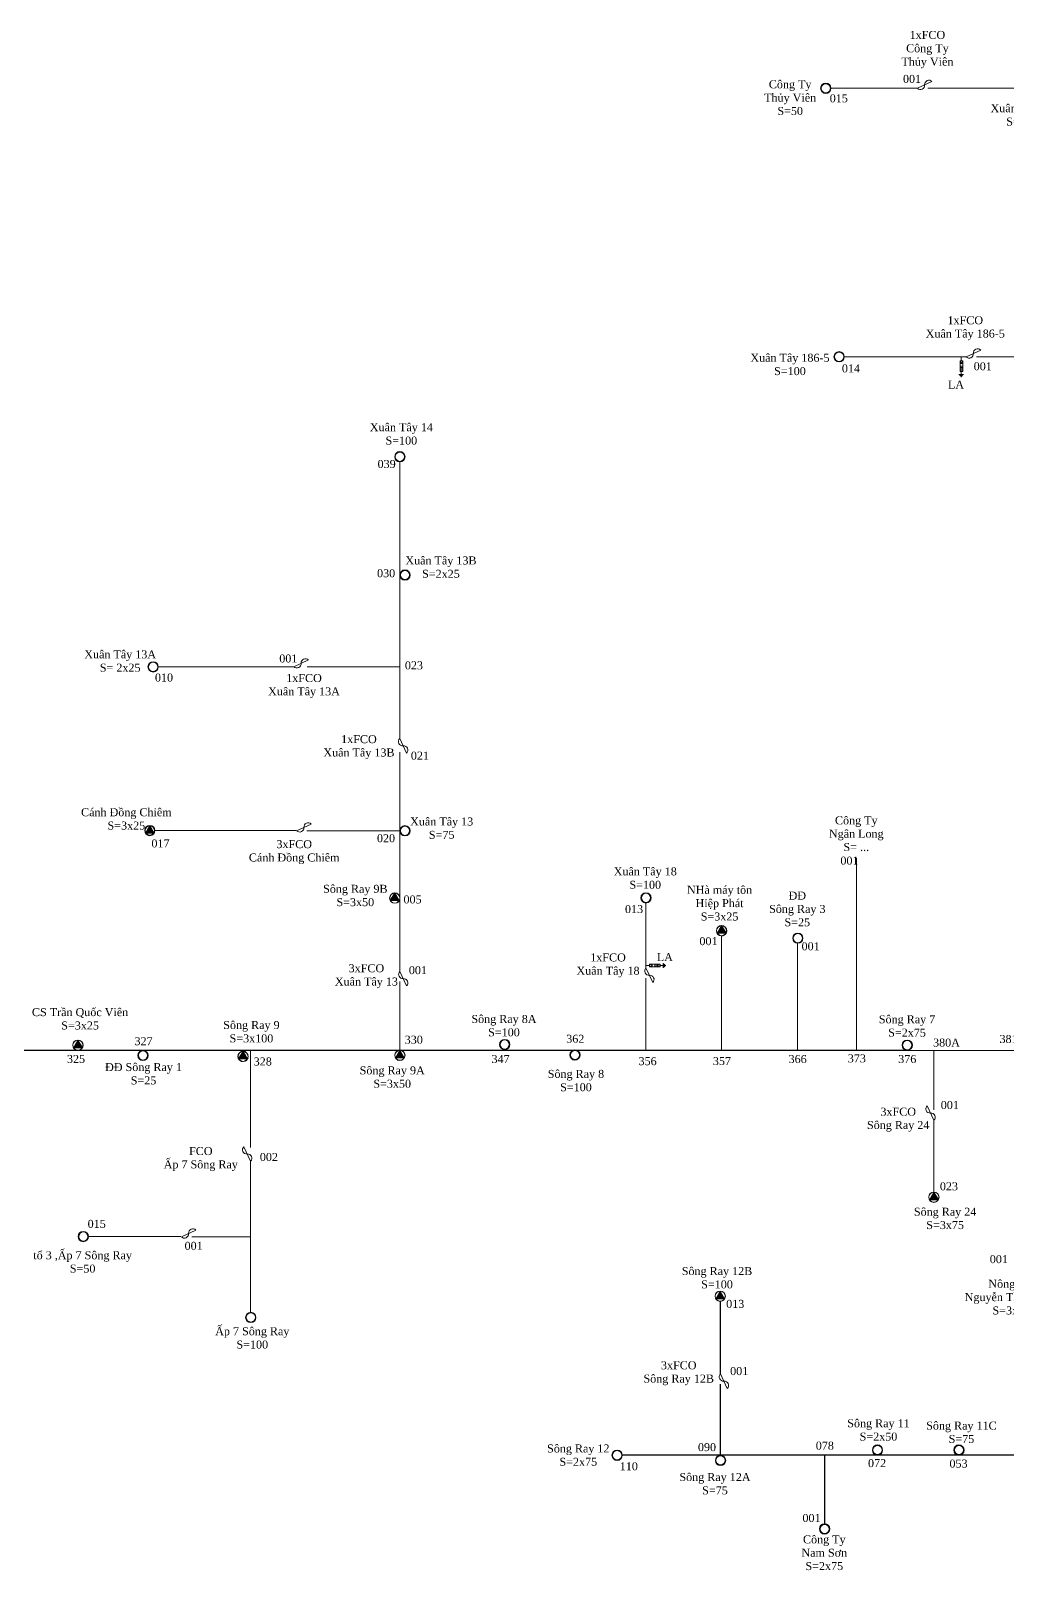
# Model space of a CAD drawing. Header units: inches. Extents: x 4393 to 9189, y -189 to 2360.
# Drawn here: x 8186.6 to 8278.1, y 615.9 to 760.2 of the extents above; entities that cross this region are included whole.
import ezdxf
from ezdxf.enums import TextEntityAlignment as Align

# ---------------------------------------------------------------- set-up
doc = ezdxf.new("R2010")
doc.units = ezdxf.units.IN
doc.header["$MEASUREMENT"] = 0
for name, color, linetype, lineweight in [('Day 22kV', 1, 'Continuous', 25), ('TBA', 5, 'Continuous', 18), ('Text', 7, 'Continuous', 15), ('Thiet bi', 3, 'Continuous', 18)]:
    doc.layers.add(name, color=color, linetype=linetype, lineweight=lineweight)
doc.styles.add('TimeNRoman', font='times.ttf')

# ---------------------------------------------------------------- blocks, each defined once
blk = doc.blocks.new('TBA 1P')
h = blk.add_hatch(color=4)
h.set_gradient(color1=(0, 0, 255), one_color=1, tint=1, name='SPHERICAL')
h.paths.add_polyline_path([(0.8, 0.8, 1), (-0.8, 0.8, 1)])
h.paths.add_polyline_path([(-0.77, 0.8, -1), (0.77, 0.8, -1)], flags=16)
at = {"color": 0}
for radius in [0.8, 0.769, 0.759, 0.759, 0.748, 0.737, 0.726, 0.715]:
    blk.add_circle((0, 0.8), radius, dxfattribs=at)
blk = doc.blocks.new('FCO')
at = {"color": 0}
blk.add_lwpolyline([(0, 0, 0.707499), (1.13, 0.53, -0.707499), (2.26, 1.05, -5.301682)], format="xyb", dxfattribs=at)
blk.add_lwpolyline([(0, 0), (2.26, 1.05)], dxfattribs=at)
blk = doc.blocks.new('TBA 3P')
h = blk.add_hatch(color=4)
h.set_gradient(color1=(0, 0, 255), one_color=1, tint=1, name='INVSPHERICAL')
h.paths.add_polyline_path([(-0.01, 1.58), (0, 1.6, 0.414214), (-0.8, 0.8, 0.131652), (-0.69, 0.4), (-0.68, 0.42, -0.12747), (-0.78, 0.8, -0.409402)])
h = blk.add_hatch(color=4)
h.set_gradient(color1=(0, 0, 255), one_color=1, tint=1, name='INVSPHERICAL')
h.paths.add_polyline_path([(0.8, 0.8, 1), (-0.8, 0.8, 1)])
h.paths.add_polyline_path([(-0.78, 0.8, -1), (0.78, 0.8, -1)], flags=16)
h = blk.add_hatch()
h.set_pattern_fill('AR-HBONE', color=4, scale=0.25, style=0)
h.paths.add_polyline_path([(0.69, 0.4), (0.67, 0.4, -0.566432), (-0.67, 0.4), (-0.69, 0.4, 0.57735)])
h = blk.add_hatch(color=4)
h.set_gradient(color1=(0, 0, 255), one_color=1, tint=1, name='SPHERICAL')
h.paths.add_polyline_path([(0, 1.6), (0.01, 1.58, -0.409402), (0.78, 0.8, -0.12747), (0.68, 0.42), (0.69, 0.4, 0.131652), (0.8, 0.8, 0.414214)])
at = {"color": 0}
blk.add_lwpolyline([(0, 1.6, 0, 1.39, 0), (0, 0.4, 0, 0, 0)], format="xyseb", dxfattribs=at)
blk.add_lwpolyline([(-0.69, 0.4), (0.69, 0.4), (0, 1.6)], close=True, dxfattribs=at)
for radius in [0.8, 0.778]:
    blk.add_circle((0, 0.8), radius, dxfattribs=at)
blk = doc.blocks.new('LA')
at = {"color": 0}
for p, q in [((0.33, -2.28), (0.53, -2.69)), ((0.33, -2.28), (0.74, -2.28)), ((0.33, -3.92), (0.33, -2.28)), ((0.52, -1.72), (0.52, -2.28)), ((0.53, -2.69), (0.74, -2.28)), ((0.74, -2.28), (0.74, -3.92)), ((0.88, -4.39), (0.14, -4.39)), ((0.22, -4.48), (0.8, -4.48)), ((0.3, -4.58), (0.72, -4.58)), ((0.33, -2.69), (0.74, -2.69)), ((0.33, -3.1), (0.74, -3.1)), ((0.33, -3.3), (0.74, -3.3)), ((0.33, -3.51), (0.74, -3.51)), ((0.33, -3.71), (0.74, -3.71)), ((0.74, -3.92), (0.33, -3.92)), ((0.38, -4.67), (0.64, -4.67)), ((0.46, -4.77), (0.56, -4.77)), ((0.53, -3.92), (0.53, -4.39))]:
    blk.add_line(p, q, dxfattribs=at)

msp = doc.modelspace()

# ---------------------------------------------------------------- linework, layer by layer
at = {"lineweight": 15}
msp.add_line((8221.18, 683.21), (8221.18, 683.21), dxfattribs=at)
at = {"layer": 'Day 22kV', "color": 6, "lineweight": 15}
for p, q in [((8211.25, 700.57), (8198.52, 700.57)), ((8221.18, 700.57), (8212.5, 700.57)), ((8207.18, 664.55), (8207.18, 655.53)), ((8207.18, 654.23), (8207.18, 640.07))]:
    msp.add_line(p, q, dxfattribs=at)
at = {"layer": 'Day 22kV', "lineweight": 15}
for points in [[(8269.71, 754.81), (8261.6, 754.81)], [(8321.36, 754.81), (8270.7, 754.81), (8270.7, 754.81)], [(8262.85, 729.64), (8274.28, 729.64)], [(8286.16, 729.64), (8275.24, 729.64)]]:
    msp.add_lwpolyline(points, dxfattribs=at)
at = {"layer": 'Day 22kV', "color": 6, "lineweight": 15}
for points in [[(8221.18, 707.72), (8221.18, 719.79)], [(8221.18, 693.83), (8221.18, 707.72)], [(8221.18, 672.03), (8221.18, 692.59)], [(8211.45, 685.23), (8198.22, 685.23)], [(8221.18, 685.21), (8212.47, 685.21)], [(8263.99, 664.63), (8263.99, 682.65)], [(8244.26, 672.35), (8244.26, 678.44)], [(8251.34, 664.63), (8251.34, 675.36)], [(8258.48, 664.63), (8258.48, 674.66)], [(8221.18, 664.65), (8221.18, 671.07)], [(8244.24, 664.63), (8244.24, 671.39)], [(8271.26, 664.64), (8271.26, 659.04)], [(8271.26, 658.07), (8271.26, 651.34)], [(8200.65, 647.17), (8191.97, 647.17)], [(8207.18, 647.15), (8201.66, 647.15)]]:
    msp.add_lwpolyline(points, dxfattribs=at)
at = {"layer": 'Day 22kV', "color": 6, "lineweight": 30}
for points in [[(8182.6, 664.63), (8268.76, 664.63), (8318.64, 664.62)], [(8251.25, 634.3), (8251.25, 641.15)], [(8251.25, 626.68), (8251.25, 633.34)], [(8289.26, 626.68), (8242.03, 626.68)], [(8261.01, 626.68), (8261.01, 620.25)]]:
    msp.add_lwpolyline(points, dxfattribs=at)

# ---------------------------------------------------------------- block references
at = {"layer": 'TBA', "lineweight": 15, "xscale": 0.6037500000002183, "yscale": 0.6037500000002183, "zscale": 0.6037500000001272, "rotation": 90}
msp.add_blockref('TBA 1P', (8261.6, 754.81), dxfattribs=at)
at = {"layer": 'TBA', "lineweight": 15, "xscale": 0.6037500000002183, "yscale": 0.6037500000002183, "zscale": 0.6037500000001272}
for name, p in [('TBA 1P', (8262.37, 729.16)), ('TBA 1P', (8221.18, 719.79)), ('TBA 1P', (8221.66, 708.7)), ('TBA 1P', (8198.04, 700.09)), ('TBA 3P', (8197.73, 684.75)), ('TBA 1P', (8197.73, 684.75)), ('TBA 1P', (8221.66, 684.73)), ('TBA 3P', (8220.7, 678.42)), ('TBA 1P', (8244.26, 678.44)), ('TBA 3P', (8251.35, 675.36)), ('TBA 1P', (8258.5, 674.66)), ('TBA 3P', (8190.99, 664.63)), ('TBA 1P', (8231.01, 664.69)), ('TBA 1P', (8268.76, 664.63)), ('TBA 1P', (8197.09, 663.67)), ('TBA 3P', (8206.47, 663.58)), ('TBA 3P', (8221.18, 663.68)), ('TBA 1P', (8237.6, 663.71)), ('TBA 3P', (8271.26, 650.38)), ('TBA 1P', (8191.49, 646.69)), ('TBA 3P', (8251.22, 641.1)), ('TBA 1P', (8207.2, 639.11)), ('TBA 1P', (8241.55, 626.19)), ('TBA 1P', (8251.25, 625.71)), ('TBA 1P', (8265.97, 626.68)), ('TBA 1P', (8273.61, 626.68)), ('TBA 1P', (8261.01, 619.28))]:
    msp.add_blockref(name, p, dxfattribs=at)
at = {"layer": 'Thiet bi', "lineweight": 15, "xscale": 0.6037500000002183, "yscale": 0.6037500000002183, "zscale": 0.6037500000001272}
for name, p in [('FCO', (8269.71, 754.81)), ('FCO', (8274.28, 729.64)), ('LA', (8273.51, 730.64)), ('FCO', (8211.24, 700.59)), ('FCO', (8211.5, 685.21)), ('FCO', (8200.69, 647.15))]:
    msp.add_blockref(name, p, dxfattribs=at)
for name, p, rotation in [('FCO', (8221.17, 693.86), 270), ('LA', (8243.22, 672.27), 90), ('FCO', (8221.18, 672.03), 270), ('FCO', (8244.26, 672.35), 270), ('FCO', (8271.26, 658.07), 90), ('FCO', (8207.18, 654.23), 90), ('FCO', (8251.25, 634.3), 270)]:
    msp.add_blockref(name, p, dxfattribs=dict(at, rotation=rotation))

# ---------------------------------------------------------------- texts
at = {"layer": 'Text', "color": 7, "lineweight": 15, "ltscale": 1.5, "style": 'TimeNRoman'}
for s, p in [('001', (8269.21, 755.32)), ('015', (8262.34, 753.5)), ('014', (8263.48, 728.18)), ('001', (8275.84, 728.38)), ('LA', (8273.33, 726.66)), ('039', (8219.94, 719.22)), ('030', (8219.89, 708.98)), ('001', (8210.72, 700.99)), ('010', (8199.06, 699.2)), ('023', (8222.5, 700.34)), ('021', (8223.06, 691.88)), ('017', (8198.73, 683.65)), ('020', (8219.88, 684.14)), ('001', (8263.34, 682.04)), ('005', (8222.37, 678.4)), ('013', (8243.14, 677.5)), ('001', (8250.12, 674.49)), ('001', (8259.7, 674.01)), ('001', (8222.87, 671.77)), ('LA', (8246.03, 673)), ('327', (8197.14, 665.11)), ('330', (8222.48, 665.25)), ('362', (8237.63, 665.34)), ('381A', (8278.67, 665.32)), ('325', (8190.81, 663.45)), ('328', (8208.32, 663.21)), ('347', (8230.62, 663.44)), ('356', (8244.41, 663.24)), ('357', (8251.38, 663.25)), ('366', (8258.48, 663.44)), ('373', (8264.03, 663.5)), ('376', (8268.76, 663.44)), ('001', (8272.75, 659.13)), ('002', (8208.9, 654.26)), ('023', (8272.67, 651.51)), ('015', (8192.75, 647.99)), ('001', (8201.84, 645.93)), ('001', (8277.35, 644.68)), ('013', (8252.63, 640.49)), ('001', (8253, 634.19)), ('090', (8249.98, 627.06)), ('078', (8261.03, 627.2)), ('072', (8265.93, 625.56)), ('053', (8273.57, 625.52)), ('110', (8242.65, 625.27)), ('001', (8259.78, 620.42))]:
    msp.add_text(s, height=0.75, dxfattribs=at).set_placement(p, align=Align.CENTER)
at = {"layer": 'Text', "color": 3, "lineweight": 15, "ltscale": 1.5, "style": 'TimeNRoman'}
msp.add_text('380A', height=0.75, dxfattribs=at).set_placement((8272.44, 664.98), align=Align.CENTER)
at = {"layer": 'Text', "color": 7, "lineweight": 15, "ltscale": 1.5, "char_height": 0.75, "attachment_point": 5, "style": 'TimeNRoman'}
for s, insert, width in [('1xFCO\\PCông Ty\\PThủy Viên', (8270.65, 758.44), 8.5), ('Công Ty\\PThủy Viên\\PS=50', (8257.78, 753.93), 6.3015), ('Xuân Tây 168\\PS=2x50', (8279.81, 752.31), 8.5), ('1xFCO\\PXuân Tây 186-5', (8274.2, 732.32), 8.5), ('Xuân Tây 186-5\\PS=100', (8257.76, 728.92), 8.5), ('Xuân Tây 14\\PS=100', (8221.32, 722.41), 8.5), ('Xuân Tây 13B\\PS=2x25', (8225.03, 709.92), 8.5), ('Xuân Tây 13A\\PS= 2x25', (8194.95, 701.12), 8.5), ('1xFCO\\PXuân Tây 13A', (8212.19, 698.78), 8.5), ('1xFCO\\PXuân Tây 13B', (8217.34, 693.05), 8.5), ('Cánh Đồng Chiêm\\PS=3x25', (8195.53, 686.32), 8.5), ('Xuân Tây 13\\PS=75', (8225.1, 685.45), 6.3015), ('Công Ty\\PNgân Long\\PS= ...', (8263.98, 684.93), 8.5), ('3xFCO\\PCánh Đồng Chiêm', (8211.27, 683.21), 10.1815), ('Xuân Tây 18\\PS=100', (8244.19, 680.77), 6.4006), ('Sông Ray 9B\\PS=3x50', (8217, 679.14), 6.3015), ('NHà máy tôn\\PHiệp Phát\\PS=3x25', (8251.16, 678.42), 8.5), ('{\\fTimes New Roman|b0|i0|c238|p18;Đ}Đ {\\fTimes New Roman|b0|i0|c238|p18;\\fTimes New Roman|b0|i0|c163|p18;}\\PSông Ray 3\\PS=25', (8258.45, 677.88), 8.5), ('3xFCO\\PXuân Tây 13 ', (8218.04, 671.58), 6.4006), ('1xFCO\\PXuân Tây 18', (8240.7, 672.59), 8.5), ('CS Trần Quốc Viên\\PS=3x25', (8191.19, 667.58), 12.9879), ('Sông Ray 9\\PS=3x100', (8207.26, 666.37), 6.3015), ('Sông Ray 8A\\PS=100', (8230.94, 666.94), 6.3015), ('Sông Ray 7\\PS=2x75', (8268.74, 666.91), 6.3015), ('\\pt10.5;{\\fTimes New Roman|b0|i0|c238|p18;Đ}Đ {\\fTimes New Roman|b0|i0|c163|p18;{}}Sông Ray 1\\P\\ptz;S=25', (8197.14, 662.43), 7.4922), ('Sông Ray 9A\\PS=3x50', (8220.46, 662.12), 6.3015), ('Sông Ray 8\\PS=100', (8237.69, 661.79), 6.3015), ('{\\C3;3xFCO\\PSông Ray 24}', (8267.91, 658.13), 5.9433), ('FCO\\PẤp 7 Sông Ray ', (8202.51, 654.44), 8.5), ('{\\C3;Sông Ray 24\\PS=3x75}', (8272.31, 648.87), 6.3015), ('{\\C3;tổ 3 ,Ấp 7 Sông Ray\\PS=50}', (8191.43, 644.79), 10.3402), ('Nông sản\\PNguyễn Thị Huyền\\PS=3x25', (8278.52, 641.49), 11.4118), ('Ấp 7 Sông Ray\\PS=100', (8207.34, 637.67), 8.5), ('3xFCO\\PSông Ray 12B', (8247.33, 634.36), 8.5), ('Sông Ray 11\\PS=2x50', (8266.06, 629.04), 8.5), ('Sông Ray 11C\\PS=75', (8273.84, 628.82), 8.5), ('Sông Ray 12\\PS=2x75', (8237.91, 626.68), 8.5), ('Sông Ray 12A\\PS=75', (8250.73, 624), 8.5), ('Công Ty\\PNam S{\\fTimes New Roman|b0|i0|c163|p18;ơ}n\\PS=2x75', (8260.98, 617.53), 8.5)]:
    msp.add_mtext(s, dxfattribs=dict(at, insert=insert, width=width))
at = {"layer": 'Text', "color": 3, "lineweight": 15, "ltscale": 1.5, "insert": (8250.92, 643.31), "char_height": 0.75, "width": 8.5, "attachment_point": 5, "style": 'TimeNRoman'}
msp.add_mtext('Sông Ray 12B\\PS=100', dxfattribs=at)

doc.saveas('drawing.dxf')
